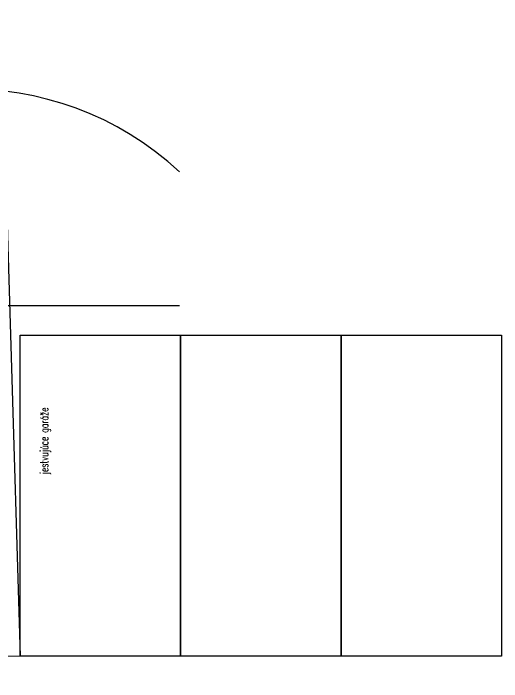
# Model space of a CAD drawing. Header units: millimetres. Extents: x 465413 to 948826, y 2516576 to 3795663.
# Drawn here: x 894383 to 903508, y 2786361 to 2798842 of the extents above; entities that cross this region are included whole.
import ezdxf
from ezdxf.lldxf.tags import DXFTag

# ---------------------------------------------------------------- set-up
doc = ezdxf.new("R2010")
doc.units = ezdxf.units.MM
for name, color, linetype in [('DIM_100', 64, 'Continuous'), ('MUR_POH', 64, 'Continuous'), ('MUR_REZ', 3, 'Continuous')]:
    doc.layers.add(name, color=color, linetype=linetype)
doc.styles.add('SIMPLEX', font='SIMPLEX.SHX', dxfattribs={"width": 0.7})
tags = doc.linetypes.add('DASHED', pattern=[0.75, 0.5, -0.25]).pattern_tags.tags
tags[6:7] = [DXFTag(74, 4), DXFTag(75, 0), DXFTag(340, '0'), DXFTag(46, 1.0), DXFTag(50, 0.0), DXFTag(44, 0.0), DXFTag(45, 0.0)]
tags[4:5] = [DXFTag(74, 4), DXFTag(75, 0), DXFTag(340, '0'), DXFTag(46, 1.0), DXFTag(50, 0.0), DXFTag(44, 0.0), DXFTag(45, 0.0)]

msp = doc.modelspace()

# ---------------------------------------------------------------- linework, layer by layer
at = {"layer": 'MUR_POH', "color": 8, "linetype": 'DASHED', "ltscale": 250}
msp.add_line((893593.6, 2793383.2), (897488.5, 2793383.2), dxfattribs=at)
msp.add_arc((893547.2, 2791622.5), 5804.1, 47.2303, 135.76754, dxfattribs=at)
at = {"layer": 'MUR_REZ', "flags": 128}
for points in [[(894508.2, 2786834.3), (861053.7, 2786367.9), (842089.5, 2786361), (841965.4, 2798682.4), (859491.4, 2798842.2), (894148.2, 2798842.2), (894508.2, 2786834.3)], [(894508.2, 2786834.3), (894508.2, 2792834.3), (897508.2, 2792834.3), (897508.2, 2786834.3), (894508.2, 2786834.3)], [(897508.2, 2786834.3), (897508.2, 2792834.3), (900508.2, 2792834.3), (900508.2, 2786834.3), (897508.2, 2786834.3)], [(900508.2, 2786834.3), (900508.2, 2792834.3), (903508.2, 2792834.3), (903508.2, 2786834.3), (900508.2, 2786834.3)]]:
    msp.add_lwpolyline(points, dxfattribs=at)

# ---------------------------------------------------------------- texts
at = {"layer": 'DIM_100', "color": 1, "insert": (894984.6, 2790855.8), "char_height": 150, "attachment_point": 5, "rotation": 90, "style": 'SIMPLEX'}
msp.add_mtext('{jestvujúce garáže}', dxfattribs=at)

doc.saveas('drawing.dxf')
